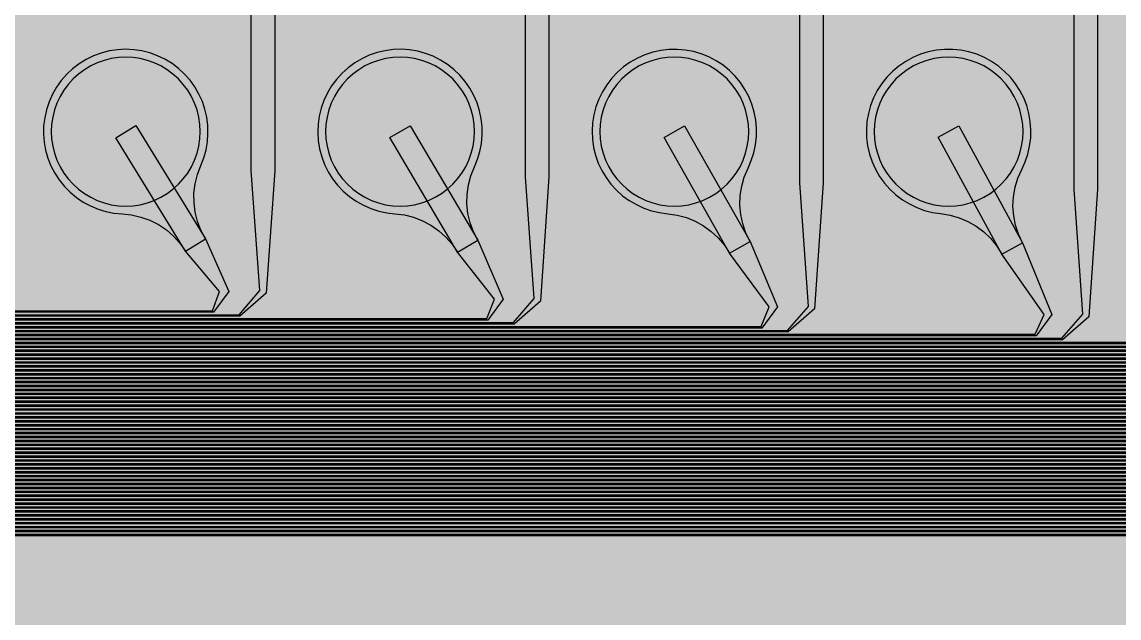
# Model space of a CAD drawing. Header units: metres. Extents: x -7240 to 10960, y -29667 to 1823.
# Drawn here: x 4465 to 5865, y -25513 to -24753 of the extents above; entities that cross this region are included whole.
import ezdxf

# ---------------------------------------------------------------- set-up
doc = ezdxf.new("R2010")
doc.units = ezdxf.units.M
for name, color, linetype in [('Metal1', 4, 'CONTINUOUS'), ('Polyimide', 7, 'CONTINUOUS'), ('Polyimide_Negative', 5, 'CONTINUOUS')]:
    doc.layers.add(name, color=color, linetype=linetype)

msp = doc.modelspace()

# ---------------------------------------------------------------- hatches: boundary and pattern name
at = {"layer": 'Polyimide'}
msp.add_hatch(color=7, dxfattribs=at).paths.add_polyline_path([(4088.5, -11806.9), (4098.7, -11851.2), (4115.6, -11893.5), (4138.6, -11932.7), (4167.4, -11968), (4201.1, -11998.5), (4239, -12023.6), (4280.3, -12042.7), (4349.2, -12073.7), (4413.2, -12113.8), (4471.3, -12162), (4522.3, -12217.7), (4565.4, -12279.7), (4599.7, -12346.9), (4624.7, -12418.2), (4639.9, -12492.2), (4645, -12567.5), (4639.9, -12642.8), (4624.7, -12716.8), (4599.7, -12788.1), (4565.4, -12855.3), (4522.3, -12917.3), (4471.3, -12973), (4413.2, -13021.2), (4349.2, -13061.3), (4280.3, -13092.3), (4239, -13111.4), (4201.1, -13136.5), (4167.4, -13167), (4138.6, -13202.3), (4115.6, -13241.5), (4098.7, -13283.8), (4088.5, -13328.1), (4085, -13373.5), (4085, -13567.5), (4099.4, -13861.6), (4142.6, -14152.8), (4214.2, -14438.4), (4313.4, -14715.5), (4439.2, -14981.7), (4590.6, -15234.2), (4766, -15470.7), (4963.7, -15688.8), (5181.8, -15886.5), (5418.3, -16061.9), (5670.8, -16213.3), (5936.9, -16339.1), (6214.1, -16438.3), (6499.7, -16509.9), (6790.9, -16553.1), (7085, -16567.5), (9960.4, -16567.5), (10038.8, -16571.4), (10116.4, -16582.9), (10192.6, -16601.9), (10266.5, -16628.4), (10337.5, -16662), (10404.8, -16702.3), (10467.9, -16749.1), (10526.1, -16801.8), (10578.8, -16860), (10625.6, -16923), (10665.9, -16990.4), (10699.5, -17061.4), (10725.9, -17135.3), (10745, -17211.4), (10756.5, -17289.1), (10760.4, -17367.5), (10760.4, -21957.3), (10721.6, -22012.9), (10686, -22070.6), (10653.6, -22130.1), (10624.5, -22191.4), (10598.9, -22254.2), (10576.8, -22318.2), (10558.3, -22383.5), (10543.4, -22449.6), (10532.2, -22516.5), (10524.7, -22583.8), (10521, -22651.5), (10521, -22719.3), (10524.7, -22787), (10532.2, -22854.4), (10543.4, -22921.2), (10558.3, -22987.4), (10576.8, -23052.6), (10598.9, -23116.7), (10624.5, -23179.5), (10653.6, -23240.7), (10686, -23300.3), (10721.6, -23357.9), (10760.4, -23413.5), (10760.4, -28667.5), (10756.5, -28745.9), (10745, -28823.6), (10725.9, -28899.7), (10699.5, -28973.6), (10665.9, -29044.6), (10625.6, -29112), (10578.8, -29175), (10526.1, -29233.2), (10467.9, -29285.9), (10404.8, -29332.7), (10337.5, -29373), (10266.5, -29406.6), (10192.6, -29433.1), (10116.4, -29452.1), (10038.8, -29463.6), (9960.4, -29467.5), (-6239.6, -29467.5), (-6318, -29463.6), (-6395.7, -29452.1), (-6471.9, -29433.1), (-6545.8, -29406.6), (-6616.7, -29373), (-6684.1, -29332.7), (-6747.1, -29285.9), (-6805.3, -29233.2), (-6858, -29175), (-6904.8, -29112), (-6945.2, -29044.6), (-6978.7, -28973.6), (-7005.2, -28899.7), (-7024.3, -28823.6), (-7035.8, -28745.9), (-7039.6, -28667.5), (-7039.6, -23426.3), (-6999.4, -23370.1), (-6962.3, -23311.6), (-6928.7, -23251.2), (-6898.5, -23189), (-6871.8, -23125.1), (-6848.8, -23059.9), (-6829.5, -22993.4), (-6814, -22926), (-6802.4, -22857.8), (-6794.6, -22789.1), (-6790.7, -22720), (-6790.7, -22650.8), (-6794.6, -22581.8), (-6802.4, -22513), (-6814, -22444.8), (-6829.5, -22377.4), (-6848.8, -22311), (-6871.8, -22245.7), (-6898.5, -22181.9), (-6928.7, -22119.7), (-6962.3, -22059.2), (-6999.4, -22000.8), (-7039.6, -21944.5), (-7039.6, -17367.5), (-7035.8, -17289.1), (-7024.3, -17211.4), (-7005.2, -17135.3), (-6978.7, -17061.4), (-6945.2, -16990.4), (-6904.8, -16923), (-6858, -16860), (-6805.3, -16801.8), (-6747.1, -16749.1), (-6684.1, -16702.3), (-6616.7, -16662), (-6545.8, -16628.4), (-6471.9, -16601.9), (-6395.7, -16582.9), (-6318, -16571.4), (-6239.6, -16567.5), (-3334, -16567.5), (-3039.9, -16553.1), (-2748.7, -16509.9), (-2463.1, -16438.3), (-2185.9, -16339.1), (-1919.8, -16213.3), (-1667.3, -16061.9), (-1430.8, -15886.5), (-1212.7, -15688.8), (-1015, -15470.7), (-839.6, -15234.2), (-688.2, -14981.7), (-562.4, -14715.5), (-463.2, -14438.4), (-391.6, -14152.8), (-348.4, -13861.6), (-334, -13567.5), (-334, -13373.5), (-337.5, -13328.1), (-347.7, -13283.8), (-364.6, -13241.5), (-387.6, -13202.3), (-416.4, -13167), (-450.1, -13136.5), (-488, -13111.4), (-529.3, -13092.3), (-529.3, -13092.3), (-598.2, -13061.3), (-662.2, -13021.2), (-720.3, -12973), (-771.3, -12917.3), (-814.4, -12855.3), (-848.7, -12788.1), (-873.7, -12716.8), (-888.9, -12642.8), (-894, -12567.5), (-888.9, -12492.2), (-873.7, -12418.2), (-848.7, -12346.9), (-814.4, -12279.7), (-771.3, -12217.7), (-720.3, -12162), (-662.2, -12113.8), (-598.2, -12073.7), (-529.3, -12042.7), (-488, -12023.6), (-450.1, -11998.5), (-416.4, -11968), (-387.6, -11932.7), (-364.6, -11893.5), (-347.7, -11851.2), (-337.5, -11806.9), (-334, -11761.5), (-334, -11074.3), (-337.5, -11028.9), (-347.7, -10984.6), (-364.6, -10942.4), (-387.6, -10903.1), (-416.4, -10867.8), (-450.1, -10837.3), (-488, -10812.2), (-529.3, -10793.2), (-529.3, -10793.2), (-598.2, -10762.1), (-662.2, -10722.1), (-720.3, -10673.8), (-771.3, -10618.1), (-814.4, -10556.1), (-848.7, -10488.9), (-873.7, -10417.6), (-888.9, -10343.7), (-894, -10268.3), (-888.9, -10193), (-873.7, -10119), (-848.7, -10047.8), (-814.4, -9980.5), (-771.3, -9918.5), (-720.3, -9862.9), (-662.2, -9814.6), (-598.2, -9774.6), (-529.3, -9743.5), (-488, -9724.5), (-450.1, -9699.4), (-416.4, -9668.8), (-387.6, -9633.5), (-364.6, -9594.3), (-347.7, -9552), (-337.5, -9507.7), (-334, -9462.4), (-334, -8775.1), (-337.5, -8729.8), (-347.7, -8685.5), (-364.6, -8643.2), (-387.6, -8604), (-416.4, -8568.7), (-450.1, -8538.1), (-488, -8513), (-529.3, -8494), (-529.3, -8494), (-598.2, -8462.9), (-662.2, -8422.9), (-720.3, -8374.6), (-771.3, -8319), (-814.4, -8257), (-848.7, -8189.7), (-873.7, -8118.5), (-888.9, -8044.5), (-894, -7969.2), (-888.9, -7893.8), (-873.7, -7819.9), (-848.7, -7748.6), (-814.4, -7681.4), (-771.3, -7619.4), (-720.3, -7563.7), (-662.2, -7515.4), (-598.2, -7475.4), (-529.3, -7444.3), (-529.3, -7444.3), (-488, -7425.3), (-450.1, -7400.2), (-416.4, -7369.7), (-387.6, -7334.4), (-364.6, -7295.1), (-347.7, -7252.9), (-337.5, -7208.6), (-334, -7163.2), (-334, -6476), (-337.5, -6430.6), (-347.7, -6386.3), (-364.6, -6344), (-387.6, -6304.8), (-416.4, -6269.5), (-450.1, -6239), (-488, -6213.9), (-529.3, -6194.8), (-529.3, -6194.8), (-598.2, -6163.8), (-662.2, -6123.7), (-720.3, -6075.5), (-771.3, -6019.8), (-814.4, -5957.8), (-848.7, -5890.6), (-873.7, -5819.3), (-888.9, -5745.3), (-894, -5670), (-888.9, -5594.7), (-873.7, -5520.7), (-848.7, -5449.4), (-814.4, -5382.2), (-771.3, -5320.2), (-720.3, -5264.5), (-662.2, -5216.3), (-598.2, -5176.2), (-529.3, -5145.2), (-529.3, -5145.2), (-488, -5126.1), (-450.1, -5101), (-416.4, -5070.5), (-387.6, -5035.2), (-364.6, -4996), (-347.7, -4953.7), (-337.5, -4909.4), (-334, -4864), (-334, 380), (-334, 1522.5), (-289, 1522.5), (-288.8, 1515.6), (-288.1, 1508.8), (-287, 1502), (-285.4, 1495.3), (-283.4, 1488.7), (-281, 1482.3), (-278.2, 1476.1), (-274.9, 1470), (-271.3, 1464.2), (-267.3, 1458.6), (-262.9, 1453.3), (-258.2, 1448.3), (-253.2, 1443.6), (-247.9, 1439.2), (-242.3, 1435.2), (-236.5, 1431.6), (-230.4, 1428.3), (-224.2, 1425.5), (-217.8, 1423.1), (-211.2, 1421.1), (-204.5, 1419.5), (-197.7, 1418.4), (-190.9, 1417.7), (-184, 1417.5), (-177.1, 1417.7), (-170.3, 1418.4), (-163.5, 1419.5), (-156.8, 1421.1), (-150.2, 1423.1), (-143.8, 1425.5), (-137.6, 1428.3), (-131.5, 1431.6), (-125.7, 1435.2), (-120.1, 1439.2), (-114.8, 1443.6), (-109.8, 1448.3), (-105.1, 1453.3), (-100.7, 1458.6), (-96.7, 1464.2), (-93.1, 1470), (-89.8, 1476.1), (-87, 1482.3), (-84.6, 1488.7), (-82.6, 1495.3), (-81, 1502), (-79.9, 1508.8), (-79.2, 1515.6), (-79, 1522.5), (1786, 1522.5), (3835, 1522.5), (3835.2, 1529), (3835.9, 1535.6), (3836.9, 1542), (3838.4, 1548.4), (3840.3, 1554.6), (3842.6, 1560.8), (3845.3, 1566.7), (3848.4, 1572.5), (3851.9, 1578.1), (3855.7, 1583.4), (3859.8, 1588.4), (3864.3, 1593.2), (3869.1, 1597.7), (3874.1, 1601.8), (3879.4, 1605.6), (3885, 1609.1), (3890.8, 1612.2), (3896.7, 1614.9), (3902.9, 1617.2), (3909.1, 1619.1), (3915.5, 1620.6), (3921.9, 1621.6), (3928.5, 1622.3), (3935, 1622.5), (3941.5, 1622.3), (3948.1, 1621.6), (3954.5, 1620.6), (3960.9, 1619.1), (3967.1, 1617.2), (3973.3, 1614.9), (3979.2, 1612.2), (3985, 1609.1), (3990.6, 1605.6), (3995.9, 1601.8), (4000.9, 1597.7), (4005.7, 1593.2), (4010.2, 1588.4), (4014.3, 1583.4), (4018.1, 1578.1), (4021.6, 1572.5), (4024.7, 1566.7), (4027.4, 1560.8), (4029.7, 1554.6), (4031.6, 1548.4), (4033.1, 1542), (4034.1, 1535.6), (4034.8, 1529), (4035, 1522.5), (4085, 1522.5), (4085, 380), (4085, 330), (4085, -4864), (4088.5, -4909.4), (4098.7, -4953.7), (4115.6, -4996), (4138.6, -5035.2), (4167.4, -5070.5), (4201.1, -5101), (4239, -5126.1), (4280.3, -5145.2), (4280.3, -5145.2), (4349.2, -5176.2), (4413.2, -5216.3), (4471.3, -5264.5), (4522.3, -5320.2), (4565.4, -5382.2), (4599.7, -5449.4), (4624.7, -5520.7), (4639.9, -5594.7), (4645, -5670), (4639.9, -5745.3), (4624.7, -5819.3), (4599.7, -5890.6), (4565.4, -5957.8), (4522.3, -6019.8), (4471.3, -6075.5), (4413.2, -6123.7), (4349.2, -6163.8), (4280.3, -6194.8), (4239, -6213.9), (4201.1, -6239), (4167.4, -6269.5), (4138.6, -6304.8), (4115.6, -6344), (4098.7, -6386.3), (4088.5, -6430.6), (4085, -6476), (4085, -11761.5), (4088.5, -11806.9)])

# ---------------------------------------------------------------- linework, layer by layer
at = {"layer": 'Metal1'}
for points in [[(2183.9, -18191.7), (2183.9, -25376.6), (2213.3, -25406), (9442.5, -25406), (9471.9, -25376.6), (9471.9, -23917.4), (9442.5, -23888), (9002.5, -23888), (8968.4, -23858.8), (8957.9, -23728), (8957.9, -23042.5), (8987.9, -23042.5), (8987.9, -23728), (8977.3, -23855.2), (9003.3, -23886), (9443.3, -23886), (9473.9, -23916.6), (9473.9, -25377.4), (9443.3, -25408), (2212.5, -25408), (2181.9, -25377.4), (2181.9, -18191.7)], [(2188.9, -18191.7), (2188.9, -25371.6), (2218.3, -25401), (9437.5, -25401), (9466.9, -25371.6), (9466.9, -23922.4), (9437.5, -23893), (8937.2, -23893), (8877.7, -23883.5), (8787.3, -23793.1), (8808.5, -23771.9), (8894.7, -23858.1), (8937.6, -23891), (9438.3, -23891), (9468.9, -23921.6), (9468.9, -25372.4), (9438.3, -25403), (2217.5, -25403), (2186.9, -25372.4), (2186.9, -18191.7)], [(2193.9, -18191.7), (2193.9, -25366.6), (2223.3, -25396), (9432.5, -25396), (9461.9, -25366.6), (9461.9, -23927.4), (9432.5, -23898), (8652.5, -23898), (8618.4, -23868.8), (8607.9, -23736), (8607.9, -23042.5), (8637.9, -23042.5), (8637.9, -23736), (8627.3, -23865.2), (8653.3, -23896), (9433.3, -23896), (9463.9, -23926.6), (9463.9, -25367.4), (9433.3, -25398), (2222.5, -25398), (2191.9, -25367.4), (2191.9, -18191.7)], [(2198.9, -18191.7), (2198.9, -25361.6), (2228.3, -25391), (9427.5, -25391), (9456.9, -25361.6), (9456.9, -23932.4), (9427.5, -23903), (8597.2, -23903), (8537.7, -23893.5), (8437.3, -23793.1), (8458.5, -23771.9), (8554.7, -23868.1), (8597.6, -23901), (9428.3, -23901), (9458.9, -23931.6), (9458.9, -25362.4), (9428.3, -25393), (2227.5, -25393), (2196.9, -25362.4), (2196.9, -18191.7)], [(2203.9, -18191.7), (2203.9, -25356.6), (2233.3, -25386), (9422.5, -25386), (9451.9, -25356.6), (9451.9, -23937.4), (9422.5, -23908), (8302.5, -23908), (8268.5, -23878.8), (8257.9, -23744), (8257.9, -23042.5), (8287.9, -23042.5), (8287.9, -23744), (8277.3, -23875.2), (8303.3, -23906), (9423.3, -23906), (9453.9, -23936.6), (9453.9, -25357.4), (9423.3, -25388), (2232.5, -25388), (2201.9, -25357.4), (2201.9, -18191.7)], [(2208.9, -18191.7), (2208.9, -25351.6), (2238.3, -25381), (9417.5, -25381), (9446.9, -25351.6), (9446.9, -23942.4), (9417.5, -23913), (8257.2, -23913), (8197.7, -23903.5), (8087.3, -23793.1), (8108.5, -23771.9), (8214.7, -23878.1), (8257.6, -23911), (9418.3, -23911), (9448.9, -23941.6), (9448.9, -25352.4), (9418.3, -25383), (2237.5, -25383), (2206.9, -25352.4), (2206.9, -18191.7)], [(2213.9, -18191.7), (2213.9, -25346.6), (2243.3, -25376), (9412.5, -25376), (9441.9, -25346.6), (9441.9, -23947.4), (9412.5, -23918), (7952.5, -23918), (7918.5, -23888.8), (7907.9, -23752), (7907.9, -23042.5), (7937.9, -23042.5), (7937.9, -23752), (7927.2, -23885.2), (7953.3, -23916), (9413.3, -23916), (9443.9, -23946.6), (9443.9, -25347.4), (9413.3, -25378), (2242.5, -25378), (2211.9, -25347.4), (2211.9, -18191.7)], [(2218.9, -18191.7), (2218.9, -25341.6), (2248.3, -25371), (9407.5, -25371), (9436.9, -25341.6), (9436.9, -23952.4), (9407.5, -23923), (7917.2, -23923), (7857.7, -23913.5), (7737.3, -23793.1), (7758.5, -23771.9), (7874.7, -23888.1), (7917.6, -23921), (9408.3, -23921), (9438.9, -23951.6), (9438.9, -25342.4), (9408.3, -25373), (2247.5, -25373), (2216.9, -25342.4), (2216.9, -18191.7)], [(2223.9, -18191.7), (2223.9, -25336.6), (2253.3, -25366), (9402.5, -25366), (9431.9, -25336.6), (9431.9, -23957.4), (9402.5, -23928), (7602.5, -23928), (7568.6, -23898.8), (7557.9, -23760), (7557.9, -23042.5), (7587.9, -23042.5), (7587.9, -23760), (7577.2, -23895.2), (7603.3, -23926), (9403.3, -23926), (9433.9, -23956.6), (9433.9, -25337.4), (9403.3, -25368), (2252.5, -25368), (2221.9, -25337.4), (2221.9, -18191.7)], [(2228.9, -18191.7), (2228.9, -25331.6), (2258.3, -25361), (9397.5, -25361), (9426.9, -25331.6), (9426.9, -23962.4), (9397.5, -23933), (7577.2, -23933), (7519, -23921.4), (7507.3, -23913.1), (7387.3, -23793.1), (7408.5, -23771.9), (7528.5, -23891.9), (7533.3, -23900.1), (7577.6, -23931), (9398.3, -23931), (9428.9, -23961.6), (9428.9, -25332.4), (9398.3, -25363), (2257.5, -25363), (2226.9, -25332.4), (2226.9, -18191.7)], [(2233.9, -18191.7), (2233.9, -25326.6), (2263.3, -25356), (9392.5, -25356), (9421.9, -25326.6), (9421.9, -23967.4), (9392.5, -23938), (7252.5, -23938), (7218.6, -23908.8), (7207.9, -23768), (7207.9, -23042.5), (7237.9, -23042.5), (7237.9, -23768), (7227.1, -23905.2), (7253.3, -23936), (9393.3, -23936), (9423.9, -23966.6), (9423.9, -25327.4), (9393.3, -25358), (2262.5, -25358), (2231.9, -25327.4), (2231.9, -18191.7)], [(2238.9, -18191.7), (2238.9, -25321.6), (2268.3, -25351), (9387.5, -25351), (9416.9, -25321.6), (9416.9, -23972.4), (9387.5, -23943), (7237.2, -23943), (7180.2, -23929.7), (7157.3, -23913.1), (7037.3, -23793.1), (7058.5, -23771.9), (7178.5, -23891.9), (7192.1, -23911.8), (7237.6, -23941), (9388.3, -23941), (9418.9, -23971.6), (9418.9, -25322.4), (9388.3, -25353), (2267.5, -25353), (2236.9, -25322.4), (2236.9, -18191.7)], [(2243.9, -18191.7), (2243.9, -25316.6), (2273.3, -25346), (9382.5, -25346), (9411.9, -25316.6), (9411.9, -23977.4), (9382.5, -23948), (6902.5, -23948), (6868.6, -23918.8), (6857.9, -23776), (6857.9, -23042.5), (6887.9, -23042.5), (6887.9, -23776), (6877.1, -23915.2), (6903.3, -23946), (9383.3, -23946), (9413.9, -23976.6), (9413.9, -25317.4), (9383.3, -25348), (2272.5, -25348), (2241.9, -25317.4), (2241.9, -18191.7)], [(2248.9, -18191.7), (2248.9, -25311.6), (2278.3, -25341), (9377.5, -25341), (9406.9, -25311.6), (9406.9, -23982.4), (9377.5, -23953), (6897.2, -23953), (6841, -23938.5), (6807.3, -23913.1), (6687.3, -23793.1), (6708.5, -23771.9), (6828.5, -23891.9), (6851.3, -23923), (6897.6, -23951), (9378.3, -23951), (9408.9, -23981.6), (9408.9, -25312.4), (9378.3, -25343), (2277.5, -25343), (2246.9, -25312.4), (2246.9, -18191.7)], [(2253.9, -18191.7), (2253.9, -25306.6), (2283.3, -25336), (9372.5, -25336), (9401.9, -25306.6), (9401.9, -23987.4), (9372.5, -23958), (6552.5, -23958), (6518.7, -23928.7), (6507.9, -23784), (6507.9, -23042.5), (6537.9, -23042.5), (6537.9, -23784), (6527.1, -23925.3), (6553.3, -23956), (9373.3, -23956), (9403.9, -23986.6), (9403.9, -25307.4), (9373.3, -25338), (2282.5, -25338), (2251.9, -25307.4), (2251.9, -18191.7)], [(2258.9, -18191.7), (2258.9, -25301.6), (2288.3, -25331), (9367.5, -25331), (9396.9, -25301.6), (9396.9, -23992.4), (9367.5, -23963), (6518.9, -23963), (6464, -23946.5), (6441, -23925.2), (6336.1, -23791.8), (6359.7, -23773.2), (6464.6, -23906.6), (6477.1, -23930.3), (6519.3, -23961), (9368.3, -23961), (9398.9, -23991.6), (9398.9, -25302.4), (9368.3, -25333), (2287.5, -25333), (2256.9, -25302.4), (2256.9, -18191.7)], [(2263.9, -18191.7), (2263.9, -25296.6), (2293.3, -25326), (9362.5, -25326), (9391.9, -25296.6), (9391.9, -23997.4), (9362.5, -23968), (6202.5, -23968), (6168.7, -23938.7), (6157.9, -23792), (6157.9, -23042.5), (6187.9, -23042.5), (6187.9, -23792), (6177, -23935.3), (6203.3, -23966), (9363.3, -23966), (9393.9, -23996.6), (9393.9, -25297.4), (9363.3, -25328), (2292.5, -25328), (2261.9, -25297.4), (2261.9, -18191.7)], [(2268.9, -18191.7), (2268.9, -25291.6), (2298.3, -25321), (9357.5, -25321), (9386.9, -25291.6), (9386.9, -24002.4), (9357.5, -23973), (6168.9, -23973), (6115, -23955.3), (6087.3, -23927.5), (5985.8, -23791.5), (6009.9, -23773.5), (6111.3, -23909.6), (6127.3, -23940.6), (6169.3, -23971), (9358.3, -23971), (9388.9, -24001.6), (9388.9, -25292.4), (9358.3, -25323), (2297.5, -25323), (2266.9, -25292.4), (2266.9, -18191.7)], [(2273.9, -18191.7), (2273.9, -25286.6), (2303.3, -25316), (9352.5, -25316), (9381.9, -25286.6), (9381.9, -24007.4), (9352.5, -23978), (5852.5, -23978), (5818.7, -23948.7), (5807.9, -23800), (5807.9, -23042.5), (5837.9, -23042.5), (5837.9, -23800), (5827, -23945.3), (5853.3, -23976), (9353.3, -23976), (9383.9, -24006.6), (9383.9, -25287.4), (9353.3, -25318), (2302.5, -25318), (2271.9, -25287.4), (2271.9, -18191.7)], [(2278.9, -18191.7), (2278.9, -25281.6), (2308.3, -25311), (9347.5, -25311), (9376.9, -25281.6), (9376.9, -24012.4), (9347.5, -23983), (5818.8, -23983), (5765.9, -23964.2), (5733.7, -23929.7), (5635.6, -23791.2), (5660.1, -23773.8), (5758.2, -23912.4), (5777.6, -23950.8), (5819.3, -23981), (9348.3, -23981), (9378.9, -24011.6), (9378.9, -25282.4), (9348.3, -25313), (2307.5, -25313), (2276.9, -25282.4), (2276.9, -18191.7)], [(2283.9, -18191.7), (2283.9, -25276.6), (2313.3, -25306), (9342.5, -25306), (9371.9, -25276.6), (9371.9, -24017.4), (9342.5, -23988), (5502.5, -23988), (5468.8, -23958.7), (5457.9, -23808), (5457.9, -23042.5), (5487.9, -23042.5), (5487.9, -23808), (5477, -23955.3), (5503.3, -23986), (9343.3, -23986), (9373.9, -24016.6), (9373.9, -25277.4), (9343.3, -25308), (2312.5, -25308), (2281.9, -25277.4), (2281.9, -18191.7)], [(2288.9, -18191.7), (2288.9, -25271.6), (2318.3, -25301), (9337.5, -25301), (9366.9, -25271.6), (9366.9, -24022.4), (9337.5, -23993), (5468.8, -23993), (5416.8, -23973.3), (5380.3, -23931.6), (5285.4, -23790.9), (5310.3, -23774.1), (5405.2, -23914.8), (5427.8, -23961), (5469.3, -23991), (9338.3, -23991), (9368.9, -24021.6), (9368.9, -25272.4), (9338.3, -25303), (2317.5, -25303), (2286.9, -25272.4), (2286.9, -18191.7)], [(2293.9, -18191.7), (2293.9, -25266.6), (2323.3, -25296), (9332.5, -25296), (9361.9, -25266.6), (9361.9, -24027.4), (9332.5, -23998), (5152.5, -23998), (5118.8, -23968.7), (5107.9, -23816), (5107.9, -23042.5), (5137.9, -23042.5), (5137.9, -23816), (5126.9, -23965.3), (5153.3, -23996), (9333.3, -23996), (9363.9, -24026.6), (9363.9, -25267.4), (9333.3, -25298), (2322.5, -25298), (2291.9, -25267.4), (2291.9, -18191.7)], [(2298.9, -18191.7), (2298.9, -25261.6), (2328.3, -25291), (9327.5, -25291), (9356.9, -25261.6), (9356.9, -24032.4), (9327.5, -24003), (5118.8, -24003), (5067.6, -23982.4), (5027.1, -23933.3), (4935.3, -23790.6), (4960.5, -23774.4), (5052.3, -23917.1), (5078.1, -23971.1), (5119.3, -24001), (9328.3, -24001), (9358.9, -24031.6), (9358.9, -25262.4), (9328.3, -25293), (2327.5, -25293), (2296.9, -25262.4), (2296.9, -18191.7)], [(2303.9, -18191.7), (2303.9, -25256.6), (2333.3, -25286), (9322.5, -25286), (9351.9, -25256.6), (9351.9, -24037.4), (9322.5, -24008), (4802.5, -24008), (4768.8, -23978.7), (4757.9, -23824), (4757.9, -23042.5), (4787.9, -23042.5), (4787.9, -23824), (4776.9, -23975.3), (4803.3, -24006), (9323.3, -24006), (9353.9, -24036.6), (9353.9, -25257.4), (9323.3, -25288), (2332.5, -25288), (2301.9, -25257.4), (2301.9, -18191.7)], [(2308.9, -18191.7), (2308.9, -25251.6), (2338.3, -25281), (9317.5, -25281), (9346.9, -25251.6), (9346.9, -24042.4), (9317.5, -24013), (4768.8, -24013), (4718.4, -23991.7), (4674, -23934.9), (4585.1, -23790.4), (4610.7, -23774.6), (4699.6, -23919.2), (4728.4, -23981.2), (4769.3, -24011), (9318.3, -24011), (9348.9, -24041.6), (9348.9, -25252.4), (9318.3, -25283), (2337.5, -25283), (2306.9, -25252.4), (2306.9, -18191.7)], [(2313.9, -18191.7), (2313.9, -25246.6), (2343.3, -25276), (9312.5, -25276), (9341.9, -25246.6), (9341.9, -24047.4), (9312.5, -24018), (4452.5, -24018), (4418.9, -23988.7), (4407.9, -23832), (4407.9, -23042.5), (4437.9, -23042.5), (4437.9, -23832), (4426.9, -23985.3), (4453.3, -24016), (9313.3, -24016), (9343.9, -24046.6), (9343.9, -25247.4), (9313.3, -25278), (2342.5, -25278), (2311.9, -25247.4), (2311.9, -18191.7)], [(2318.9, -18191.7), (2318.9, -25241.6), (2348.3, -25271), (9307.5, -25271), (9336.9, -25241.6), (9336.9, -24052.4), (9307.5, -24023), (4418.8, -24023), (4369.1, -24001), (4321.1, -23936.3), (4235, -23790.1), (4260.8, -23774.9), (4347, -23921.1), (4378.6, -23991.3), (4419.4, -24021), (9308.3, -24021), (9338.9, -24051.6), (9338.9, -25242.4), (9308.3, -25273), (2347.5, -25273), (2316.9, -25242.4), (2316.9, -18191.7)], [(2323.9, -18191.7), (2323.9, -25236.6), (2353.3, -25266), (9302.5, -25266), (9331.9, -25236.6), (9331.9, -24057.4), (9302.5, -24028), (4102.5, -24028), (4068.9, -23998.6), (4057.9, -23840), (4057.9, -23042.5), (4087.9, -23042.5), (4087.9, -23840), (4076.9, -23995.4), (4103.3, -24026), (9303.3, -24026), (9333.9, -24056.6), (9333.9, -25237.4), (9303.3, -25268), (2352.5, -25268), (2321.9, -25237.4), (2321.9, -18191.7)], [(2328.9, -18191.7), (2328.9, -25231.6), (2358.3, -25261), (9297.5, -25261), (9326.9, -25231.6), (9326.9, -24062.4), (9297.5, -24033), (4068.8, -24033), (4019.7, -24010.4), (3968.4, -23937.6), (3884.8, -23789.9), (3910.9, -23775.1), (3994.5, -23922.8), (4028.9, -24001.4), (4069.4, -24031), (9298.3, -24031), (9328.9, -24061.6), (9328.9, -25232.4), (9298.3, -25263), (2357.5, -25263), (2326.9, -25232.4), (2326.9, -18191.7)], [(2333.9, -18191.7), (2333.9, -25226.6), (2363.3, -25256), (9292.5, -25256), (9321.9, -25226.6), (9321.9, -24067.4), (9292.5, -24038), (3752.5, -24038), (3718.9, -24008.6), (3707.9, -23848), (3707.9, -23042.5), (3737.9, -23042.5), (3737.9, -23848), (3726.8, -24005.4), (3753.3, -24036), (9293.3, -24036), (9323.9, -24066.6), (9323.9, -25227.4), (9293.3, -25258), (2362.5, -25258), (2331.9, -25227.4), (2331.9, -18191.7)], [(2338.9, -18191.7), (2338.9, -25221.6), (2368.3, -25251), (9287.5, -25251), (9316.9, -25221.6), (9316.9, -24072.4), (9287.5, -24043), (3718.8, -24043), (3670.3, -24019.9), (3615.8, -23938.7), (3534.7, -23789.7), (3561.1, -23775.3), (3642.2, -23924.4), (3679.2, -24011.4), (3719.4, -24041), (9288.3, -24041), (9318.9, -24071.6), (9318.9, -25222.4), (9288.3, -25253), (2367.5, -25253), (2336.9, -25222.4), (2336.9, -18191.7)], [(2343.9, -18191.7), (2343.9, -25216.6), (2373.3, -25246), (8942.5, -25246), (8969.2, -25215.5), (8957.9, -25038), (8957.9, -24152.5), (8987.9, -24152.5), (8987.9, -25038), (8976.6, -25218.5), (8943.3, -25248), (2372.5, -25248), (2341.9, -25217.4), (2341.9, -18191.7)], [(2348.9, -18191.7), (2348.9, -25211.6), (2378.3, -25241), (8908.6, -25241), (8923.9, -25213.8), (8855.2, -25074.5), (8784, -24898.1), (8811.8, -24886.9), (8883.1, -25063.3), (8931.8, -25214.6), (8909.6, -25243), (2377.5, -25243), (2346.9, -25212.4), (2346.9, -18191.7)], [(2353.9, -18191.7), (2353.9, -25206.6), (2383.3, -25236), (8592.5, -25236), (8619.2, -25205.5), (8607.9, -25030), (8607.9, -24152.5), (8637.9, -24152.5), (8637.9, -25030), (8626.6, -25208.5), (8593.3, -25238), (2382.5, -25238), (2351.9, -25207.4), (2351.9, -18191.7)], [(2358.9, -18191.7), (2358.9, -25201.6), (2388.3, -25231), (8558.6, -25231), (8573.6, -25203.9), (8505.3, -25069.5), (8434, -24898.3), (8461.7, -24886.7), (8533, -25058), (8581.5, -25204.7), (8559.6, -25233), (2387.5, -25233), (2356.9, -25202.4), (2356.9, -18191.7)], [(2363.9, -18191.7), (2363.9, -25196.6), (2393.3, -25226), (8242.5, -25226), (8269.1, -25195.5), (8257.9, -25022), (8257.9, -24152.5), (8287.9, -24152.5), (8287.9, -25022), (8276.6, -25198.5), (8243.3, -25228), (2392.5, -25228), (2361.9, -25197.4), (2361.9, -18191.7)], [(2368.9, -18191.7), (2368.9, -25191.6), (2398.3, -25221), (8208.5, -25221), (8223.2, -25194.1), (8155.3, -25064.6), (8084.1, -24898.4), (8111.7, -24886.6), (8182.9, -25052.7), (8231.3, -25194.8), (8209.6, -25223), (2397.5, -25223), (2366.9, -25192.4), (2366.9, -18191.7)], [(2373.9, -18191.7), (2373.9, -25186.6), (2403.3, -25216), (7892.5, -25216), (7919.1, -25185.4), (7907.9, -25014), (7907.9, -24152.5), (7937.9, -24152.5), (7937.9, -25014), (7926.6, -25188.6), (7893.3, -25218), (2402.5, -25218), (2371.9, -25187.4), (2371.9, -18191.7)], [(2378.9, -18191.7), (2378.9, -25181.6), (2408.3, -25211), (7858.5, -25211), (7872.9, -25184.2), (7805.3, -25059.6), (7734.2, -24898.6), (7761.6, -24886.4), (7832.8, -25047.4), (7881, -25184.9), (7859.6, -25213), (2407.5, -25213), (2376.9, -25182.4), (2376.9, -18191.7)], [(2383.9, -18191.7), (2383.9, -25176.6), (2413.3, -25206), (7542.5, -25206), (7569.1, -25175.4), (7557.9, -25006), (7557.9, -24152.5), (7587.9, -24152.5), (7587.9, -25006), (7576.7, -25178.6), (7543.3, -25208), (2412.5, -25208), (2381.9, -25177.4), (2381.9, -18191.7)], [(2388.9, -18191.7), (2388.9, -25171.6), (2418.3, -25201), (7508.5, -25201), (7522.5, -25174.4), (7455.3, -25054.6), (7384.2, -24898.7), (7411.5, -24886.3), (7482.6, -25042.1), (7530.8, -25175), (7509.6, -25203), (2417.5, -25203), (2386.9, -25172.4), (2386.9, -18191.7)], [(2393.9, -18191.7), (2393.9, -25166.6), (2423.3, -25196), (7192.5, -25196), (7219.1, -25165.4), (7207.9, -24998), (7207.9, -24152.5), (7237.9, -24152.5), (7237.9, -24998), (7226.7, -25168.6), (7193.3, -25198), (2422.5, -25198), (2391.9, -25167.4), (2391.9, -18191.7)], [(2398.9, -18191.7), (2398.9, -25161.6), (2428.3, -25191), (7158.5, -25191), (7172, -25164.6), (7106.7, -25052.4), (7034.3, -24898.9), (7061.4, -24886.1), (7133.8, -25039.6), (7180.6, -25165.1), (7159.6, -25193), (2427.5, -25193), (2396.9, -25162.4), (2396.9, -18191.7)], [(2403.9, -18191.7), (2403.9, -25156.6), (2433.3, -25186), (6842.5, -25186), (6869, -25155.4), (6857.9, -24990), (6857.9, -24152.5), (6887.9, -24152.5), (6887.9, -24990), (6876.7, -25158.6), (6843.3, -25188), (2432.5, -25188), (2401.9, -25157.4), (2401.9, -18191.7)], [(2408.9, -18191.7), (2408.9, -25151.6), (2438.3, -25181), (6808.5, -25181), (6821.5, -25154.8), (6758.8, -25051.6), (6684.4, -24899.1), (6711.4, -24885.9), (6785.8, -25038.5), (6830.4, -25155.3), (6809.6, -25183), (2437.5, -25183), (2406.9, -25152.4), (2406.9, -18191.7)], [(2413.9, -18191.7), (2413.9, -25146.6), (2443.3, -25176), (6492.5, -25176), (6519, -25145.4), (6507.9, -24982), (6507.9, -24152.5), (6537.9, -24152.5), (6537.9, -24982), (6526.7, -25148.6), (6493.3, -25178), (2442.5, -25178), (2411.9, -25147.4), (2411.9, -18191.7)], [(2418.9, -18191.7), (2418.9, -25141.6), (2448.3, -25171), (6458.5, -25171), (6470.9, -25145), (6411, -25050.7), (6334.5, -24899.3), (6361.3, -24885.7), (6437.8, -25037.2), (6480.2, -25145.4), (6459.6, -25173), (2447.5, -25173), (2416.9, -25142.4), (2416.9, -18191.7)], [(2423.9, -18191.7), (2423.9, -25136.6), (2453.3, -25166), (6142.5, -25166), (6169, -25135.4), (6157.9, -24974), (6157.9, -24152.5), (6187.9, -24152.5), (6187.9, -24974), (6176.8, -25138.6), (6143.3, -25168), (2452.5, -25168), (2421.9, -25137.4), (2421.9, -18191.7)], [(2428.9, -18191.7), (2428.9, -25131.6), (2458.3, -25161), (6108.5, -25161), (6120.3, -25135.3), (6063.4, -25049.8), (5984.6, -24899.5), (6011.2, -24885.5), (6089.9, -25035.9), (6130, -25135.6), (6109.7, -25163), (2457.5, -25163), (2426.9, -25132.4), (2426.9, -18191.7)], [(2433.9, -18191.7), (2433.9, -25126.6), (2463.3, -25156), (5792.5, -25156), (5819, -25125.4), (5807.9, -24966), (5807.9, -24152.5), (5837.9, -24152.5), (5837.9, -24966), (5826.8, -25128.6), (5793.3, -25158), (2462.5, -25158), (2431.9, -25127.4), (2431.9, -18191.7)], [(2438.9, -18191.7), (2438.9, -25121.6), (2468.3, -25151), (5758.5, -25151), (5769.7, -25125.6), (5715.8, -25048.7), (5634.7, -24899.7), (5661.1, -24885.3), (5742.2, -25034.4), (5779.8, -25125.7), (5759.7, -25153), (2467.5, -25153), (2436.9, -25122.4), (2436.9, -18191.7)], [(2443.9, -18191.7), (2443.9, -25116.6), (2473.3, -25146), (5442.5, -25146), (5468.9, -25115.4), (5457.9, -24958), (5457.9, -24152.5), (5487.9, -24152.5), (5487.9, -24958), (5476.8, -25118.6), (5443.3, -25148), (2472.5, -25148), (2441.9, -25117.4), (2441.9, -18191.7)], [(2448.9, -18191.7), (2448.9, -25111.6), (2478.3, -25141), (5408.5, -25141), (5419, -25115.9), (5368.4, -25047.6), (5284.8, -24899.9), (5310.9, -24885.1), (5394.5, -25032.8), (5429.6, -25115.9), (5409.7, -25143), (2477.5, -25143), (2446.9, -25112.4), (2446.9, -18191.7)], [(2453.9, -18191.7), (2453.9, -25106.6), (2483.3, -25136), (5092.5, -25136), (5118.9, -25105.4), (5107.9, -24950), (5107.9, -24152.5), (5137.9, -24152.5), (5137.9, -24950), (5126.9, -25108.6), (5093.3, -25138), (2482.5, -25138), (2451.9, -25107.4), (2451.9, -18191.7)], [(2458.9, -18191.7), (2458.9, -25101.6), (2488.3, -25131), (5058.5, -25131), (5068.2, -25106.2), (5021.1, -25046.3), (4935, -24900.1), (4960.8, -24884.9), (5047, -25031.1), (5079.5, -25106.1), (5059.7, -25133), (2487.5, -25133), (2456.9, -25102.4), (2456.9, -18191.7)], [(2463.9, -18191.7), (2463.9, -25096.6), (2493.3, -25126), (4742.5, -25126), (4768.9, -25095.3), (4757.9, -24942), (4757.9, -24152.5), (4787.9, -24152.5), (4787.9, -24942), (4776.9, -25098.7), (4743.3, -25128), (2492.5, -25128), (2461.9, -25097.4), (2461.9, -18191.7)], [(2468.9, -18191.7), (2468.9, -25091.6), (2498.3, -25121), (4708.5, -25121), (4717.4, -25096.6), (4674, -25044.9), (4585.1, -24900.4), (4610.7, -24884.6), (4699.6, -25029.2), (4729.3, -25096.3), (4709.7, -25123), (2497.5, -25123), (2466.9, -25092.4), (2466.9, -18191.7)]]:
    msp.add_lwpolyline(points, dxfattribs=at)
for points in [[(4699.6, -25029.2), (4693.8, -25018.4), (4689.5, -25007.1), (4686.5, -24995.3), (4685, -24983.2), (4684.9, -24971), (4686.4, -24958.9), (4689.3, -24947.1), (4693.6, -24935.7), (4697.4, -24925.9), (4700.3, -24915.8), (4702.1, -24905.5), (4702.8, -24895), (4702.6, -24884.6), (4701.3, -24874.2), (4698.9, -24864), (4695.6, -24854), (4691.3, -24844.5), (4686, -24835.4), (4679.9, -24826.9), (4672.9, -24819.1), (4665.2, -24812), (4656.9, -24805.6), (4647.9, -24800.2), (4638.5, -24795.7), (4628.6, -24792.1), (4618.5, -24789.5), (4608.1, -24788), (4597.6, -24787.5), (4587.2, -24788), (4576.8, -24789.6), (4566.6, -24792.3), (4556.8, -24795.9), (4547.4, -24800.4), (4538.5, -24805.9), (4530.1, -24812.3), (4522.5, -24819.4), (4515.6, -24827.3), (4509.5, -24835.8), (4504.3, -24844.9), (4500, -24854.5), (4496.7, -24864.5), (4494.4, -24874.7), (4493.1, -24885.1), (4492.9, -24895.6), (4493.7, -24906), (4495.6, -24916.3), (4498.5, -24926.4), (4502.4, -24936.1), (4507.2, -24945.4), (4512.9, -24954.2), (4519.5, -24962.4), (4526.9, -24969.8), (4534.9, -24976.5), (4543.6, -24982.4), (4552.8, -24987.3), (4562.5, -24991.4), (4572.5, -24994.4), (4582.8, -24996.4), (4593.3, -24997.4), (4605.4, -24998.7), (4617.2, -25001.4), (4628.7, -25005.6), (4639.6, -25011.1), (4649.7, -25017.9), (4658.9, -25025.9), (4667, -25034.9), (4674, -25044.9), (4699.6, -25029.2)], [(5047, -25031.1), (5041.5, -25020.2), (5037.3, -25008.8), (5034.5, -24996.9), (5033.2, -24984.8), (5033.4, -24972.6), (5035.1, -24960.5), (5038.2, -24948.8), (5042.8, -24937.5), (5046.8, -24927.8), (5049.8, -24917.7), (5051.8, -24907.5), (5052.8, -24897), (5052.7, -24886.5), (5051.6, -24876.1), (5049.4, -24865.9), (5046.3, -24855.9), (5042.1, -24846.3), (5037.1, -24837.1), (5031.1, -24828.5), (5024.3, -24820.5), (5016.7, -24813.2), (5008.5, -24806.8), (4999.6, -24801.2), (4990.3, -24796.4), (4980.5, -24792.7), (4970.4, -24789.9), (4960.1, -24788.2), (4949.6, -24787.5), (4939.1, -24787.9), (4928.7, -24789.3), (4918.5, -24791.7), (4908.6, -24795.1), (4899.1, -24799.5), (4890.1, -24804.8), (4881.6, -24811), (4873.9, -24818), (4866.8, -24825.8), (4860.6, -24834.2), (4855.2, -24843.2), (4850.7, -24852.7), (4847.2, -24862.6), (4844.8, -24872.7), (4843.3, -24883.1), (4842.9, -24893.6), (4843.5, -24904), (4845.2, -24914.4), (4847.9, -24924.5), (4851.6, -24934.3), (4856.2, -24943.7), (4861.8, -24952.6), (4868.2, -24960.9), (4875.4, -24968.5), (4883.3, -24975.3), (4891.9, -24981.3), (4901.1, -24986.5), (4910.7, -24990.7), (4920.6, -24993.9), (4930.9, -24996.1), (4941.3, -24997.3), (4953.4, -24998.8), (4965.2, -25001.8), (4976.6, -25006.1), (4987.3, -25011.9), (4997.3, -25018.9), (5006.3, -25027), (5014.3, -25036.2), (5021.1, -25046.3), (5047, -25031.1)], [(5394.5, -25032.8), (5389.2, -25021.9), (5385.2, -25010.3), (5382.7, -24998.4), (5381.6, -24986.3), (5382, -24974.1), (5383.9, -24962.1), (5387.2, -24950.4), (5392, -24939.1), (5396.1, -24929.5), (5399.3, -24919.5), (5401.5, -24909.3), (5402.7, -24898.9), (5402.8, -24888.4), (5401.9, -24878), (5399.9, -24867.7), (5396.9, -24857.6), (5392.9, -24847.9), (5388, -24838.7), (5382.2, -24830), (5375.6, -24821.9), (5368.1, -24814.5), (5360, -24807.9), (5351.3, -24802.1), (5342, -24797.2), (5332.3, -24793.3), (5322.2, -24790.4), (5311.9, -24788.4), (5301.5, -24787.6), (5291, -24787.7), (5280.6, -24788.9), (5270.3, -24791.2), (5260.4, -24794.4), (5250.8, -24798.7), (5241.7, -24803.8), (5233.1, -24809.9), (5225.2, -24816.7), (5218, -24824.4), (5211.6, -24832.7), (5206.1, -24841.6), (5201.4, -24851), (5197.8, -24860.8), (5195.1, -24870.9), (5193.5, -24881.3), (5192.9, -24891.7), (5193.3, -24902.2), (5194.8, -24912.6), (5197.3, -24922.7), (5200.8, -24932.6), (5205.3, -24942.1), (5210.7, -24951.1), (5217, -24959.5), (5224.1, -24967.2), (5231.9, -24974.2), (5240.4, -24980.3), (5249.4, -24985.6), (5258.9, -24990), (5268.8, -24993.4), (5279, -24995.8), (5289.4, -24997.2), (5301.5, -24998.9), (5313.3, -25002), (5324.5, -25006.6), (5335.2, -25012.5), (5345, -25019.7), (5353.9, -25028), (5361.8, -25037.4), (5368.4, -25047.6), (5394.5, -25032.8)], [(5742.2, -25034.4), (5737, -25023.4), (5733.2, -25011.8), (5730.9, -24999.8), (5730, -24987.7), (5730.6, -24975.5), (5732.7, -24963.5), (5736.2, -24951.8), (5741.2, -24940.7), (5745.5, -24931.2), (5748.9, -24921.2), (5751.2, -24911), (5752.6, -24900.6), (5752.8, -24890.2), (5752.1, -24879.7), (5750.3, -24869.4), (5747.5, -24859.3), (5743.7, -24849.5), (5738.9, -24840.2), (5733.2, -24831.4), (5726.7, -24823.2), (5719.4, -24815.7), (5711.4, -24808.9), (5702.8, -24803), (5693.6, -24798), (5683.9, -24793.9), (5673.9, -24790.8), (5663.6, -24788.7), (5653.2, -24787.6), (5642.7, -24787.6), (5632.3, -24788.7), (5622, -24790.7), (5612, -24793.8), (5602.4, -24797.9), (5593.1, -24802.9), (5584.5, -24808.8), (5576.5, -24815.5), (5569.1, -24823), (5562.6, -24831.2), (5556.9, -24840), (5552.1, -24849.4), (5548.3, -24859.1), (5545.5, -24869.2), (5543.7, -24879.5), (5542.9, -24890), (5543.2, -24900.4), (5544.5, -24910.8), (5546.8, -24921.1), (5550.2, -24931), (5554.5, -24940.5), (5559.8, -24949.6), (5565.9, -24958.1), (5572.8, -24965.9), (5580.5, -24973.1), (5588.9, -24979.4), (5597.9, -24984.8), (5607.3, -24989.3), (5617.2, -24992.9), (5627.3, -24995.5), (5637.7, -24997), (5649.7, -24998.9), (5661.4, -25002.3), (5672.6, -25007.1), (5683.2, -25013.2), (5692.9, -25020.5), (5701.7, -25028.9), (5709.4, -25038.4), (5715.8, -25048.7), (5742.2, -25034.4)]]:
    msp.add_lwpolyline(points, close=True, dxfattribs=at)
at = {"layer": 'Polyimide_Negative'}
for points in [[(4692.9, -24892.5), (4692.4, -24883.2), (4691, -24874), (4688.8, -24864.9), (4685.6, -24856.1), (4681.7, -24847.7), (4676.9, -24839.7), (4671.3, -24832.2), (4665.1, -24825.3), (4658.1, -24819.1), (4650.7, -24813.5), (4642.7, -24808.7), (4634.2, -24804.7), (4625.5, -24801.6), (4616.4, -24799.3), (4607.2, -24798), (4597.9, -24797.5), (4588.6, -24798), (4579.3, -24799.3), (4570.3, -24801.6), (4561.5, -24804.7), (4553.1, -24808.7), (4545.1, -24813.5), (4537.6, -24819.1), (4530.7, -24825.3), (4524.4, -24832.2), (4518.9, -24839.7), (4514.1, -24847.7), (4510.1, -24856.1), (4507, -24864.9), (4504.7, -24874), (4503.3, -24883.2), (4502.9, -24892.5), (4503.3, -24901.8), (4504.7, -24911), (4507, -24920.1), (4510.1, -24928.9), (4514.1, -24937.3), (4518.9, -24945.3), (4524.4, -24952.8), (4530.7, -24959.7), (4537.6, -24965.9), (4545.1, -24971.5), (4553.1, -24976.3), (4561.5, -24980.3), (4570.3, -24983.4), (4579.3, -24985.7), (4588.6, -24987), (4597.9, -24987.5), (4607.2, -24987), (4616.4, -24985.7), (4625.5, -24983.4), (4634.2, -24980.3), (4642.7, -24976.3), (4650.7, -24971.5), (4658.1, -24965.9), (4665.1, -24959.7), (4671.3, -24952.8), (4676.9, -24945.3), (4681.7, -24937.3), (4685.6, -24928.9), (4688.8, -24920.1), (4691, -24911), (4692.4, -24901.8), (4692.9, -24892.5)], [(5042.9, -24892.5), (5042.4, -24883.2), (5041, -24874), (5038.8, -24864.9), (5035.6, -24856.1), (5031.7, -24847.7), (5026.9, -24839.7), (5021.3, -24832.2), (5015.1, -24825.3), (5008.1, -24819.1), (5000.7, -24813.5), (4992.7, -24808.7), (4984.2, -24804.7), (4975.5, -24801.6), (4966.4, -24799.3), (4957.2, -24798), (4947.9, -24797.5), (4938.6, -24798), (4929.3, -24799.3), (4920.3, -24801.6), (4911.5, -24804.7), (4903.1, -24808.7), (4895.1, -24813.5), (4887.6, -24819.1), (4880.7, -24825.3), (4874.4, -24832.2), (4868.9, -24839.7), (4864.1, -24847.7), (4860.1, -24856.1), (4857, -24864.9), (4854.7, -24874), (4853.3, -24883.2), (4852.9, -24892.5), (4853.3, -24901.8), (4854.7, -24911), (4857, -24920.1), (4860.1, -24928.9), (4864.1, -24937.3), (4868.9, -24945.3), (4874.4, -24952.8), (4880.7, -24959.7), (4887.6, -24965.9), (4895.1, -24971.5), (4903.1, -24976.3), (4911.5, -24980.3), (4920.3, -24983.4), (4929.3, -24985.7), (4938.6, -24987), (4947.9, -24987.5), (4957.2, -24987), (4966.4, -24985.7), (4975.5, -24983.4), (4984.2, -24980.3), (4992.7, -24976.3), (5000.7, -24971.5), (5008.1, -24965.9), (5015.1, -24959.7), (5021.3, -24952.8), (5026.9, -24945.3), (5031.7, -24937.3), (5035.6, -24928.9), (5038.8, -24920.1), (5041, -24911), (5042.4, -24901.8), (5042.9, -24892.5)], [(5392.9, -24892.5), (5392.4, -24883.2), (5391, -24874), (5388.8, -24864.9), (5385.6, -24856.1), (5381.7, -24847.7), (5376.9, -24839.7), (5371.3, -24832.2), (5365.1, -24825.3), (5358.1, -24819.1), (5350.7, -24813.5), (5342.7, -24808.7), (5334.2, -24804.7), (5325.5, -24801.6), (5316.4, -24799.3), (5307.2, -24798), (5297.9, -24797.5), (5288.6, -24798), (5279.3, -24799.3), (5270.3, -24801.6), (5261.5, -24804.7), (5253.1, -24808.7), (5245.1, -24813.5), (5237.6, -24819.1), (5230.7, -24825.3), (5224.4, -24832.2), (5218.9, -24839.7), (5214.1, -24847.7), (5210.1, -24856.1), (5207, -24864.9), (5204.7, -24874), (5203.3, -24883.2), (5202.9, -24892.5), (5203.3, -24901.8), (5204.7, -24911), (5207, -24920.1), (5210.1, -24928.9), (5214.1, -24937.3), (5218.9, -24945.3), (5224.4, -24952.8), (5230.7, -24959.7), (5237.6, -24965.9), (5245.1, -24971.5), (5253.1, -24976.3), (5261.5, -24980.3), (5270.3, -24983.4), (5279.3, -24985.7), (5288.6, -24987), (5297.9, -24987.5), (5307.2, -24987), (5316.4, -24985.7), (5325.5, -24983.4), (5334.2, -24980.3), (5342.7, -24976.3), (5350.7, -24971.5), (5358.1, -24965.9), (5365.1, -24959.7), (5371.3, -24952.8), (5376.9, -24945.3), (5381.7, -24937.3), (5385.6, -24928.9), (5388.8, -24920.1), (5391, -24911), (5392.4, -24901.8), (5392.9, -24892.5)], [(5742.9, -24892.5), (5742.4, -24883.2), (5741, -24874), (5738.8, -24864.9), (5735.6, -24856.1), (5731.7, -24847.7), (5726.9, -24839.7), (5721.3, -24832.2), (5715.1, -24825.3), (5708.1, -24819.1), (5700.7, -24813.5), (5692.7, -24808.7), (5684.2, -24804.7), (5675.5, -24801.6), (5666.4, -24799.3), (5657.2, -24798), (5647.9, -24797.5), (5638.6, -24798), (5629.3, -24799.3), (5620.3, -24801.6), (5611.5, -24804.7), (5603.1, -24808.7), (5595.1, -24813.5), (5587.6, -24819.1), (5580.7, -24825.3), (5574.4, -24832.2), (5568.9, -24839.7), (5564.1, -24847.7), (5560.1, -24856.1), (5557, -24864.9), (5554.7, -24874), (5553.3, -24883.2), (5552.9, -24892.5), (5553.3, -24901.8), (5554.7, -24911), (5557, -24920.1), (5560.1, -24928.9), (5564.1, -24937.3), (5568.9, -24945.3), (5574.4, -24952.8), (5580.7, -24959.7), (5587.6, -24965.9), (5595.1, -24971.5), (5603.1, -24976.3), (5611.5, -24980.3), (5620.3, -24983.4), (5629.3, -24985.7), (5638.6, -24987), (5647.9, -24987.5), (5657.2, -24987), (5666.4, -24985.7), (5675.5, -24983.4), (5684.2, -24980.3), (5692.7, -24976.3), (5700.7, -24971.5), (5708.1, -24965.9), (5715.1, -24959.7), (5721.3, -24952.8), (5726.9, -24945.3), (5731.7, -24937.3), (5735.6, -24928.9), (5738.8, -24920.1), (5741, -24911), (5742.4, -24901.8), (5742.9, -24892.5)]]:
    msp.add_lwpolyline(points, close=True, dxfattribs=at)

doc.saveas('drawing.dxf')
